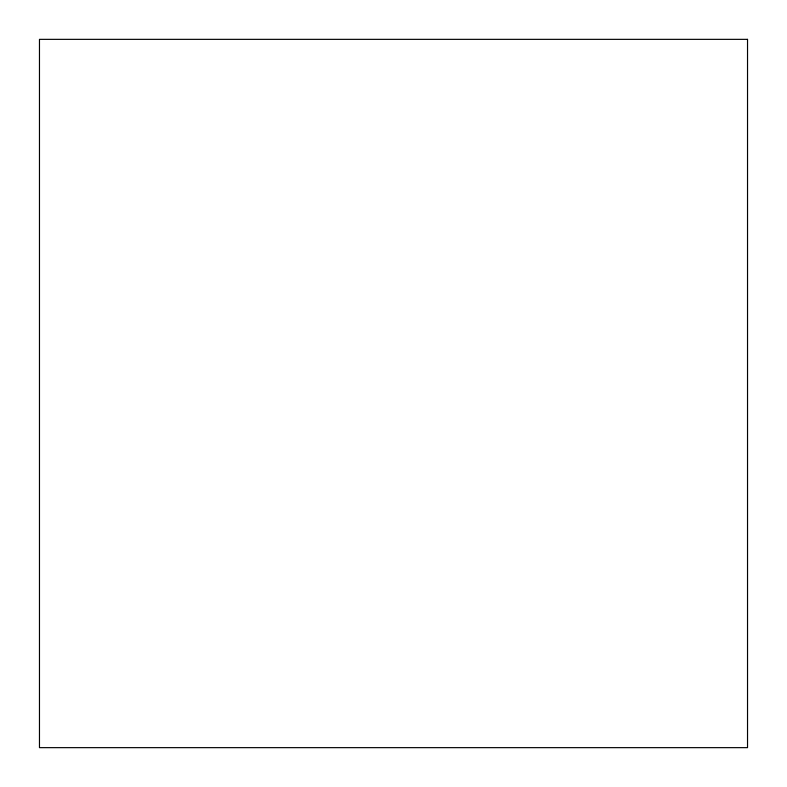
<?xml version="1.0" encoding="UTF-8"?>
<svg xmlns="http://www.w3.org/2000/svg" width="787" height="787" viewBox="0 0 787 787"><rect width="100%" height="100%" fill="white"/><g stroke="black" fill="none" stroke-linecap="round" stroke-linejoin="round"><path stroke-width="1.18" d="M747.532 39.35L39.468 39.35L39.468 747.65L747.532 747.65L747.532 39.35"/></g></svg>
